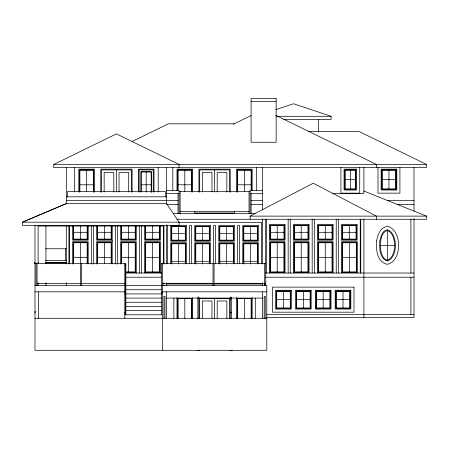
<?xml version="1.0" encoding="UTF-8"?>
<svg xmlns="http://www.w3.org/2000/svg" width="449" height="449" viewBox="0 0 449 449"><rect width="100%" height="100%" fill="white"/><g stroke="black" fill="none" stroke-linecap="round" stroke-linejoin="round"><path stroke-width="0.67" d="M93.594 191.762L93.718 184.797L79.883 184.797M151.291 192.223L151.436 184.797L141.194 184.797M380.348 245.362C380.673 240.103 381.324 232.139 387.392 230.511C397.056 234.226 397.056 256.497 387.392 260.212C381.324 258.585 380.673 250.621 380.348 245.362L394.441 245.362M34.983 313.2L35.213 311.129M250.082 219.258L250.082 216.126L313.256 183.231L376.43 216.126L376.43 219.258M308.654 131.383L358.773 131.383L426.55 164.435L426.55 167.572L53.773 167.572L53.773 164.435L116.426 133.881L179.078 164.435L179.078 167.572M132.062 141.536L168.375 123.823L234.159 123.823M233.418 124.182L251.103 115.556M66.306 203.593L22.45 222.193L22.45 225.325L179.078 225.319L179.078 222.188L166.545 203.593L66.306 203.593L22.45 222.188L179.078 222.188M275.692 109.702L293.494 103.764L331.087 116.297L331.087 119.428L283.751 119.428M251.098 101.536L276.157 101.536M276.786 116.297L331.087 116.297M53.773 164.435L426.55 164.435M345.101 179.578L355.546 179.578M382.172 179.578L396.007 179.578M178.034 184.797L191.611 184.797M237.291 184.797L251.126 184.797M166.545 190.544L179.078 190.544L179.078 213.516M262.614 190.544L250.082 190.544L250.082 213.516M179.078 191.588L250.082 191.588M332.883 193.452L363.898 193.452L363.898 167.572M166.545 193.676L179.078 193.676M250.082 193.676L262.614 193.676M66.306 196.808L166.545 196.808M66.306 200.462L178.034 200.462M251.126 200.462L262.614 200.462M387.392 200.462L414.017 200.462M166.545 204.637L178.034 204.637M251.126 204.637L262.614 204.637M397.836 204.637L414.017 204.637M180.122 211.428L249.038 211.428M173.303 213.516L255.094 213.516M250.082 216.126L426.55 216.126L426.55 219.258L176.99 219.258M178.814 222.39L261.571 222.39L261.571 263.709M38.114 226.043L163.936 226.043L163.936 263.855M73.614 232.307L87.157 232.307M97.601 232.307L111.172 232.307M121.645 232.307L135.222 232.307M145.661 232.307L159.468 232.307M270.444 232.307L284.021 232.307M294.426 232.307L308.003 232.307M318.476 232.307L332.052 232.307M342.492 232.307L356.068 232.307M171.771 233.357L185.342 233.357M195.786 233.357L209.357 233.357M219.802 233.357L233.373 233.357M243.818 233.357L257.389 233.357M112.216 240.142L96.552 240.142L96.552 225.841M112.216 241.708L96.552 241.708L96.552 263.984M45.652 248.757L66.306 248.757M73.614 257.372L87.157 257.372M97.601 257.372L111.172 257.372M121.645 257.372L135.222 257.372M145.661 257.372L159.468 257.372M270.444 257.372L283.987 257.372M294.426 257.372L308.003 257.372M318.476 257.372L332.052 257.372M342.492 257.372L356.298 257.372M45.652 260.504L66.306 260.504M171.771 261.284L185.342 261.284M195.786 261.284L209.357 261.284M219.802 261.284L233.373 261.284M243.818 261.284L257.389 261.284M45.675 262.682L66.306 262.682M34.983 262.85L34.461 262.85L34.461 263.636L125.827 263.636L125.827 314.8M45.551 262.878L66.306 262.878M80.41 263.512L81.454 263.512L81.454 285.564M264.702 263.569L265.746 263.569M161.326 263.636L265.746 263.636M124.783 264.888L125.827 264.888M125.72 271.987L135.222 271.987L135.222 242.752L121.645 242.752L121.645 263.636M125.417 272.251L135.486 272.251L135.486 242.488L121.387 242.488L121.387 263.945M125.372 273.031L161.674 273.031M265.746 273.031L414.017 273.031M125.187 277.207L161.64 277.207M265.746 277.207L414.017 277.207M37.076 283.476L125.827 283.476M162.37 283.476L213.011 283.476M214.061 283.476L264.702 283.476M124.783 283.948L125.827 283.948M166.545 283.998L212.826 283.998M214.229 283.998L262.614 283.998M34.983 285.564L266.79 285.564L266.79 350.304L34.983 350.304L34.983 225.325M125.479 289.74L161.674 289.74M34.983 291.828L124.783 291.828M162.37 291.828L266.79 291.828M124.783 292.871L125.827 292.871M161.326 292.838L162.37 292.838M125.479 293.915L161.674 293.915M124.783 294.129L125.827 294.129M230.242 297.928L231.286 297.928M125.479 298.091L161.674 298.091M166.545 298.091L262.614 298.091M230.242 298.972L231.286 298.972M276.707 299.657L290.284 299.657M296.548 299.657L310.124 299.657M316.388 299.657L329.964 299.657M336.228 299.657L349.805 299.657M125.479 302.272L161.674 302.272M125.479 306.448L161.674 306.448M125.479 310.624L161.674 310.624M230.242 312.19L231.286 312.195M124.783 312.712L125.827 312.712M230.242 312.841L231.286 312.841M124.783 313.183L125.827 313.183M266.79 314.48L414.017 314.48M124.783 314.8L161.674 314.8M266.79 317.617L414.017 317.617L414.017 218.624M34.983 318.29L266.79 318.29M197.712 350.596L199.799 350.596M229.939 350.596L232.167 350.596M38.114 262.805L38.636 262.85L38.636 263.636M363.898 191.066L426.55 216.126M275.63 115.275L376.43 164.435L376.43 167.572M414.017 167.572L414.017 211.114M410.886 219.258L410.886 273.031M410.886 277.207L410.886 314.48M399.924 167.572L399.924 193.154L377.996 193.154L377.996 167.572M388.957 170.182L388.957 188.978M387.392 230.511L387.392 260.212M363.898 219.258L363.898 317.617M360.766 219.258L360.766 273.031M360.244 219.258L360.244 273.031M359.722 167.572L359.722 193.154L340.926 193.154L340.926 167.572M357.342 273.031L357.342 241.708L341.448 241.708L341.448 273.031M350.327 170.182L350.327 188.978M349.395 242.752L349.395 271.987M349.283 225.521L349.283 239.098M343.014 291.306L343.014 308.014M338.316 219.258L338.316 273.031M336.228 219.258L336.228 273.031M333.096 273.031L333.096 241.708L317.432 241.708L317.432 273.031M325.261 225.521L325.261 239.098M325.261 242.488L325.261 271.987M323.173 291.306L323.173 308.014M318.554 119.428L318.554 131.955M314.3 219.258L314.3 273.031M312.178 219.258L312.178 273.031M309.047 273.031L309.047 241.708L293.382 241.708L293.382 273.031M303.339 291.306L303.339 308.014M301.217 225.521L301.217 239.098M301.217 242.752L301.217 271.987M290.25 219.258L290.25 273.031M288.163 219.258L288.163 273.031M285.031 273.031L285.031 241.708L269.4 241.708L269.4 273.031M283.499 291.306L283.499 308.014M277.229 225.521L277.229 239.098M277.213 242.752L277.213 271.987M266.268 219.258L266.268 273.031M265.746 219.258L265.746 285.564M265.224 318.29L265.224 296.362L264.18 296.362L264.18 318.29M264.927 282.78L264.927 285.564M264.702 263.636L264.702 285.564M262.614 167.572L262.614 209.599M262.614 219.258L262.614 264.04M262.614 282.78L262.614 285.564M262.614 291.828L262.614 318.672M258.439 263.731L258.439 242.752L242.774 242.752L242.774 263.731M257.653 263.72L257.653 243.532L243.554 243.532L243.554 263.72M257.389 264.085L257.389 243.796L243.818 243.796L243.818 264.085M256.345 167.572L256.345 190.662M255.301 298.102L255.301 318.324M252.17 190.718L252.17 169.138L236.511 169.138L236.511 192.11M252.17 297.569L252.17 318.42M251.389 190.679L251.389 169.918L237.291 169.918L237.291 192.239M251.389 318.251L251.389 298.355L237.291 298.355L237.291 318.431M251.126 190.37L251.126 170.182L237.555 170.182L237.555 191.762M251.126 193.676L251.126 213.516M251.126 318.768L251.126 298.613L237.555 298.613L237.555 318.768M250.604 226.565L250.604 240.142M250.604 243.796L250.604 264.085M249.038 191.588L249.038 213.516M244.34 170.182L244.34 191.762M244.34 298.613L244.34 318.768M239.643 263.81L239.643 225.521L237.555 225.521L237.555 263.81M236.511 297.569L236.511 318.42M234.417 211.602L234.417 212.994L194.743 212.994L194.743 211.602M234.417 263.731L234.417 242.752L218.758 242.752L218.758 263.731M233.637 263.72L233.637 243.532L219.539 243.532L219.539 263.72M233.373 264.085L233.373 243.796L219.802 243.796L219.802 264.085M231.286 318.56L231.286 297.148L230.242 297.148L230.242 318.56M230.242 192.11L230.242 169.138L198.918 169.138L198.918 192.11M229.461 192.099L229.461 169.918L199.698 169.918L199.698 192.099M229.461 318.47L229.461 298.355L199.698 298.355L199.698 318.47M226.852 192.071L226.852 172.528L217.193 172.528L217.193 192.071M226.852 318.369L226.852 300.965L217.193 300.965L217.193 318.369M226.588 226.565L226.588 240.142M226.588 243.796L226.588 264.085M215.627 263.81L215.627 225.521L213.539 225.521L213.539 263.81M214.583 169.918L214.583 192.099M214.583 298.355L214.583 318.47M214.061 263.636L214.061 285.564M213.011 263.636L213.011 285.564M211.967 192.071L211.967 172.528L202.314 172.528L202.314 192.071M211.967 318.369L211.967 300.965L202.314 300.965L202.314 318.369M210.401 263.731L210.401 242.752L194.743 242.752L194.743 263.731M209.621 263.72L209.621 243.532L195.523 243.532L195.523 263.72M209.357 264.085L209.357 243.796L195.786 243.796L195.786 264.085M202.572 226.565L202.572 240.142M202.572 243.796L202.572 264.085M198.918 318.56L198.918 297.148L197.874 297.148L197.874 318.56M192.655 192.11L192.655 169.138L176.99 169.138L176.99 190.718M192.655 297.569L192.655 318.42M191.869 192.065L191.869 169.918L177.77 169.918L177.77 190.679M191.869 318.358L191.869 298.355L177.77 298.355L177.77 318.431M191.611 191.762L191.611 170.182L178.034 170.182L178.034 190.37M191.611 263.81L191.611 225.521L189.517 225.521L189.517 263.81M191.611 318.768L191.611 298.613L178.034 298.613L178.034 318.768M186.386 263.731L186.386 242.752L170.727 242.752L170.727 263.731M185.605 263.72L185.605 243.532L171.507 243.532L171.507 263.72M185.342 264.085L185.342 243.796L171.771 243.796L171.771 264.085M184.82 170.182L184.82 191.762M184.82 298.613L184.82 318.768M180.122 191.588L180.122 213.516M178.556 226.565L178.556 240.142M178.556 243.796L178.556 264.085M178.034 193.676L178.034 213.516M176.99 297.569L176.99 318.42M173.858 298.102L173.858 318.324M172.814 167.572L172.814 190.662M167.589 225.19L167.589 263.709M166.545 167.572L166.545 203.941M166.545 224.826L166.545 264.046M166.545 282.763L166.545 285.564M166.545 291.828L166.545 318.667M165.501 196.808L165.501 191.588L67.35 191.588L67.35 196.808M164.979 318.29L164.979 296.362L163.936 296.362L163.936 318.29M163.936 282.763L163.936 285.564M163.414 225.718L163.414 264.13M162.37 350.304L162.37 263.602L161.326 263.602L161.326 314.8M160.512 225.841L160.512 240.142L144.617 240.142L144.617 225.841M160.512 273.031L160.512 241.708L144.617 241.708L144.617 273.031M159.726 225.931L159.726 239.356L145.403 239.356L145.403 225.931M159.468 225.521L159.468 239.098L145.661 239.098L145.661 225.521M158.194 167.572L158.194 192.065M154.018 192.11L154.018 169.138L138.354 169.138L138.354 192.11M153.232 192.065L153.232 169.918L139.139 169.918L139.139 192.065M152.565 225.521L152.565 239.098M152.565 242.752L152.565 271.987M151.436 191.684L151.436 171.714L140.935 171.714L140.935 191.684M151.178 192.223L151.178 171.978L141.194 171.978L141.194 192.223M146.189 171.978L146.189 192.223M141.486 225.718L141.486 273.031M139.398 225.718L139.398 273.031M136.266 225.841L136.266 240.142L120.601 240.142L120.601 225.841M136.266 273.031L136.266 241.708L120.601 241.708L120.601 263.984M135.486 225.931L135.486 239.356L121.387 239.356L121.387 225.931M135.222 225.521L135.222 239.098L121.645 239.098L121.645 225.521M132.09 192.11L132.09 169.138L100.761 169.138L100.761 192.11M131.304 192.099L131.304 169.918L101.547 169.918L101.547 192.099M128.695 192.071L128.695 172.528L119.036 172.528L119.036 192.071M128.436 225.521L128.436 239.098M128.436 242.752L128.436 271.987M125.529 286.917L125.529 305.763M125.496 265.505L125.496 312.375M124.783 263.636L124.783 318.29M117.47 225.718L117.47 264.13M116.426 169.918L116.426 192.099M115.348 225.718L115.348 264.13M113.816 192.071L113.816 172.528L104.157 172.528L104.157 192.071M112.216 225.841L112.216 263.984M111.436 225.931L111.436 239.356L97.338 239.356L97.338 225.931M111.436 263.945L111.436 242.488L97.338 242.488L97.338 263.945M111.172 225.521L111.172 239.098L97.601 239.098L97.601 225.521M111.172 263.636L111.172 242.752L97.601 242.752L97.601 263.636M104.387 225.521L104.387 239.098M104.387 242.752L104.387 263.636M94.498 192.11L94.498 169.138L78.839 169.138L78.839 192.11M93.718 192.239L93.718 169.918L79.619 169.918L79.619 192.065M93.454 191.762L93.454 170.182L79.883 170.182L79.883 191.762M93.42 225.718L93.42 264.13M91.332 225.718L91.332 264.13M88.2 225.841L88.2 240.142L72.57 240.142L72.57 225.841M88.2 263.984L88.2 241.708L72.57 241.708L72.57 263.984M87.42 225.931L87.42 239.356L73.355 239.356L73.355 225.931M87.42 263.945L87.42 242.488L73.355 242.488L73.355 263.945M87.157 225.521L87.157 239.098L73.614 239.098L73.614 225.521M87.157 263.636L87.157 242.752L73.614 242.752L73.614 263.636M86.668 170.182L86.668 191.762M80.388 225.521L80.388 239.098M80.388 242.752L80.41 285.564M74.657 167.572L74.657 192.065M69.438 225.718L69.438 264.13M68.916 226.043L68.916 263.496M66.306 167.572L66.306 203.941M66.306 225.583L66.306 263.917M66.306 282.763L66.306 285.564M65.52 248.757L65.52 260.504M45.944 226.043L45.944 263.855M45.944 282.763L45.944 285.564M38.339 291.828L38.339 318.29M38.114 225.319L38.114 263.636M38.114 282.819L38.114 285.564M37.076 285.564L37.076 263.602L36.032 263.602L36.032 285.564M376.677 240.883C375.757 249.403 377.154 262.446 387.392 264.304C402.349 261.178 402.349 229.546 387.392 226.419C380.376 227.138 377.542 234.827 376.677 240.883M379.826 241.309C379.298 248.078 379.523 258.747 387.392 261.026C398.111 257.485 398.111 233.239 387.392 229.697C382.127 230.578 380.629 236.836 379.826 241.309M34.983 262.805L34.461 262.85L34.983 262.805M276.157 98.404L251.098 98.404L251.098 142.26L276.157 142.26L276.157 98.404M356.59 169.138L344.057 169.138L344.057 190.022L356.59 190.022L356.59 169.138M396.793 169.138L381.128 169.138L381.128 190.022L396.793 190.022L396.793 169.138M355.804 169.918L344.843 169.918L344.843 189.237L355.804 189.237L355.804 169.918M396.007 169.918L381.914 169.918L381.914 189.237L396.007 189.237L396.007 169.918M355.546 170.182L345.101 170.182L345.101 188.978L355.546 188.978L355.546 170.182M395.749 170.182L382.172 170.182L382.172 188.978L395.749 188.978L395.749 170.182M285.064 224.478L269.4 224.478L269.4 240.142L285.064 240.142L285.064 224.478M309.047 224.478L293.382 224.478L293.382 240.142L309.047 240.142L309.047 224.478M333.096 224.478L317.432 224.478L317.432 240.142L333.096 240.142L333.096 224.478M357.112 224.478L341.448 224.478L341.448 240.142L357.112 240.142L357.112 224.478M284.279 225.263L270.186 225.263L270.186 239.356L284.279 239.356L284.279 225.263M308.261 225.263L294.168 225.263L294.168 239.356L308.261 239.356L308.261 225.263M332.311 225.263L318.218 225.263L318.218 239.356L332.311 239.356L332.311 225.263M356.326 225.263L342.233 225.263L342.233 239.356L356.326 239.356L356.326 225.263M186.386 225.521L170.727 225.521L170.727 241.186L186.386 241.186L186.386 225.521M210.401 225.521L194.743 225.521L194.743 241.186L210.401 241.186L210.401 225.521M234.417 225.521L218.758 225.521L218.758 241.186L234.417 241.186L234.417 225.521M258.439 225.521L242.774 225.521L242.774 241.186L258.439 241.186L258.439 225.521M284.021 225.521L270.444 225.521L270.444 239.098L284.021 239.098L284.021 225.521M308.003 225.521L294.426 225.521L294.426 239.098L308.003 239.098L308.003 225.521M332.052 225.521L318.476 225.521L318.476 239.098L332.052 239.098L332.052 225.521M356.068 225.521L342.492 225.521L342.492 239.098L356.068 239.098L356.068 225.521M185.605 226.307L171.507 226.307L171.507 240.4L185.605 240.4L185.605 226.307M209.621 226.307L195.523 226.307L195.523 240.4L209.621 240.4L209.621 226.307M233.637 226.307L219.539 226.307L219.539 240.4L233.637 240.4L233.637 226.307M257.653 226.307L243.554 226.307L243.554 240.4L257.653 240.4L257.653 226.307M185.342 226.565L171.771 226.565L171.771 240.142L185.342 240.142L185.342 226.565M209.357 226.565L195.786 226.565L195.786 240.142L209.357 240.142L209.357 226.565M233.373 226.565L219.802 226.565L219.802 240.142L233.373 240.142L233.373 226.565M257.389 226.565L243.818 226.565L243.818 240.142L257.389 240.142L257.389 226.565M159.726 242.488L145.403 242.488L145.403 272.251L159.726 272.251L159.726 242.488M284.245 242.488L270.186 242.488L270.186 272.251L284.245 272.251L284.245 242.488M308.261 242.488L294.168 242.488L294.168 272.251L308.261 272.251L308.261 242.488M332.311 242.488L318.218 242.488L318.218 272.251L332.311 272.251L332.311 242.488M356.557 242.488L342.233 242.488L342.233 272.251L356.557 272.251L356.557 242.488M159.468 242.752L145.661 242.752L145.661 271.987L159.468 271.987L159.468 242.752M283.987 242.752L270.444 242.752L270.444 271.987L283.987 271.987L283.987 242.752M308.003 242.752L294.426 242.752L294.426 271.987L308.003 271.987L308.003 242.752M332.052 242.752L318.476 242.752L318.476 271.987L332.052 271.987L332.052 242.752M356.298 242.752L342.492 242.752L342.492 271.987L356.298 271.987L356.298 242.752M353.98 287.13L272.532 287.13L272.532 312.19L353.98 312.19L353.98 287.13M291.328 290.262L275.664 290.262L275.664 309.058L291.328 309.058L291.328 290.262M311.168 290.262L295.504 290.262L295.504 309.058L311.168 309.058L311.168 290.262M331.008 290.262L315.344 290.262L315.344 309.058L331.008 309.058L331.008 290.262M350.849 290.262L335.184 290.262L335.184 309.058L350.849 309.058L350.849 290.262M290.542 291.047L276.449 291.047L276.449 308.272L290.542 308.272L290.542 291.047M310.382 291.047L296.289 291.047L296.289 308.272L310.382 308.272L310.382 291.047M330.223 291.047L316.13 291.047L316.13 308.272L330.223 308.272L330.223 291.047M350.063 291.047L335.964 291.047L335.964 308.272L350.063 308.272L350.063 291.047M290.284 291.306L276.707 291.306L276.707 308.014L290.284 308.014L290.284 291.306M310.124 291.306L296.548 291.306L296.548 308.014L310.124 308.014L310.124 291.306M329.964 291.306L316.388 291.306L316.388 308.014L329.964 308.014L329.964 291.306M349.805 291.306L336.228 291.306L336.228 308.014L349.805 308.014L349.805 291.306"/></g></svg>
